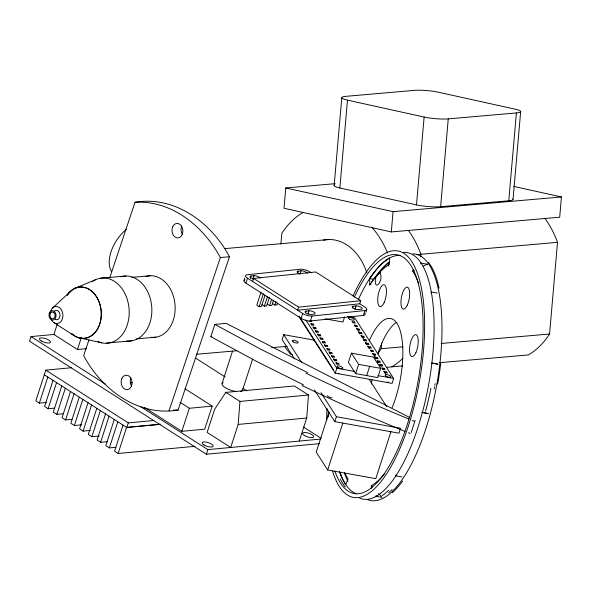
<?xml version="1.0" encoding="UTF-8"?>
<svg xmlns="http://www.w3.org/2000/svg" width="591" height="591" viewBox="0 0 591 591"><rect width="100%" height="100%" fill="white"/><g stroke="black" fill="none" stroke-linecap="round" stroke-linejoin="round"><path stroke-width="0.89" d="M238.18 424.427L239.946 401.422L225.806 392.38L214.607 409.356L207.131 432.413L230.704 447.483L238.18 424.427L306.722 418.022L308.487 395.017L294.34 385.975L225.806 392.38M280.902 244.009L281.826 233.371A85.769 64.094 85 0 1 302.998 212.442M335.178 183.668L285.763 187.982L284.005 208.254L391.301 231.931L559.692 217.229L561.45 196.958L513.66 186.416M334.151 185.692L341.775 97.855M339.862 187.975L347.478 100.138A17.154 2.608 5 0 1 346.06 96.326L414.202 90.379A17.154 2.608 5 0 1 438.33 92.211L514.968 109.121A17.154 2.608 5 0 1 516.386 112.933L508.77 200.77L440.635 206.717A17.154 2.608 5 0 1 416.5 204.892L339.862 187.975A17.154 2.608 5 0 1 334.654 184.939M377.789 353.529A85.769 64.094 85 0 0 381.173 348.705L381.668 342.972M388.339 266.053L388.627 262.781M391.301 231.931L393.059 211.659L561.45 196.958M416.5 204.892L424.124 117.055L347.478 100.138M420.711 256.73L420.918 254.27A85.769 64.094 85 0 0 408.307 230.276M440.635 206.717L448.251 118.88L516.386 112.933M513.054 199.241L520.678 111.404M439.601 362.682L528.391 354.932A85.769 64.094 85 0 0 549.564 334.004L557.512 242.347A85.769 64.094 85 0 0 544.902 218.352M435.161 383.581L434.843 385.325M434.584 386.721L434.385 387.762M434.252 388.464L434.112 389.159M244.024 280.393L244.822 277.94M364.891 313.393A6.863 2.334 17.9 0 1 363.413 315.454L310.415 320.943A6.863 2.334 17.9 0 1 301.122 318.394L245.93 283.141L247.518 278.228A6.863 2.334 17.9 0 1 247.334 274.726L300.331 269.237A6.863 2.334 17.9 0 1 309.618 271.786L311.206 272.806M250.266 278.472L251.057 276.012L254.019 275.709A3.775 1.285 17.9 0 1 257.58 276.352A3.775 1.285 17.9 0 1 260.143 278.065M252.955 278.982L254.019 275.709M252.608 281.479L253.605 278.413L315.705 271.971L360.709 300.716L359.72 303.789L297.62 310.223L298.61 307.157L360.709 300.716M260.978 292.235L256.797 305.178L259.168 306.692L261.444 306.456L265.086 295.145M259.168 306.692L263.35 293.749M262.02 304.638L264.391 306.145L267.457 296.66M269.474 297.192L266.667 305.909L264.391 306.145M267.243 304.092L269.614 305.606L271.565 299.571M273.581 300.102L271.89 305.37L269.614 305.606M272.466 303.552L274.837 305.067L275.953 301.617M277.667 303.102L277.113 304.83L274.837 305.067M297.613 272.769L298.145 271.129L301.1 270.826A3.775 1.285 17.9 0 1 304.845 271.542A3.775 1.285 17.9 0 1 307.29 273.338M300.043 274.098L301.1 270.826M314.434 340.187L283.71 334.654L282.121 339.574L294.547 358.929M301.122 318.394L302.71 313.481L247.518 278.228M305.488 312.75L306.02 311.117L308.975 310.807A3.775 1.285 17.9 0 1 314.08 312.211A3.775 1.285 17.9 0 1 314.183 314.139L311.228 314.442A3.775 1.285 17.9 0 1 306.123 313.038A3.775 1.285 17.9 0 1 306.02 311.117M307.918 314.08L308.975 310.807M310.415 320.943L311.996 316.037L365.002 310.541A6.863 2.334 17.9 0 0 364.81 307.039L359.72 303.789M344.627 316.916L342.965 322.051L325.102 318.83M352.576 307.874L353.1 306.234L356.063 305.924A3.775 1.285 17.9 0 1 361.167 307.335A3.775 1.285 17.9 0 1 361.271 309.256L358.316 309.558A3.775 1.285 17.9 0 1 353.204 308.155A3.775 1.285 17.9 0 1 353.1 306.234M354.999 309.204L356.063 305.924M347.486 316.495L354.696 317.795L393.658 378.469L392.069 383.396L335.237 373.157L336.826 368.237L305.761 319.849M329.128 412.186L316.207 452.145L327.665 469.985L375.78 478.651L390.939 431.74M363.413 315.454L365.002 310.541M351.409 353.137L348.424 362.372L355.634 373.608L377.738 377.59L380.722 368.356L373.505 357.119L351.409 353.137L358.619 364.374L380.722 368.356M365.925 312.24L366.716 309.787M336.397 416.707L400.55 428.261L398.962 433.188L334.801 421.634L336.397 416.707L320.987 392.712M355.634 373.608L358.619 364.374M327.665 469.985L342.824 423.075M366.686 375.603L369.671 366.368M86.604 348.668L77.465 349.525L53.892 334.454L31.042 336.589L29.55 341.199L206.362 454.235L319.679 443.642M53.892 334.454L57.216 324.2M71.371 367.742L45.78 370.136L35.815 400.883L39.353 403.143L46.659 402.464M39.353 403.143L47.827 377.014M53.042 380.345L44.569 406.482L48.1 408.743L54.498 408.145M48.1 408.743L56.573 382.606M61.789 385.938L53.316 412.075L56.854 414.335L63.252 413.737M77.465 349.525L81.344 337.564M56.854 414.335L65.328 388.198M70.543 391.53L62.07 417.667L65.601 419.928L71.999 419.329M65.601 419.928L74.074 393.791M79.29 397.13L70.817 423.259L74.355 425.52L81.661 424.84M74.355 425.52L82.829 399.39M88.044 402.722L79.571 428.859L83.102 431.12L90.416 430.433M83.102 431.12L91.575 404.983M96.791 408.315L88.318 434.451L91.856 436.712L99.162 436.025M91.856 436.712L100.33 410.575M105.545 413.907L97.072 440.044L100.603 442.304L107.001 441.706M100.603 442.304L109.076 416.167M114.292 419.499L105.819 445.636L109.357 447.897L115.755 447.298M109.357 447.897L117.831 421.76M123.046 425.099L114.573 451.228L118.111 453.489L194.867 446.316M118.111 453.489L126.585 427.359L160.39 424.198M44.288 374.753L126.799 427.5L128.299 422.883L153.882 420.497M303.523 384.889L257.484 361.884L210.847 336.693L214.829 324.393L226.205 323.366L409.245 417.305M181.858 431.319L189.334 408.263L212.176 406.128L204.7 429.184L181.858 431.319L144.581 407.495M222.113 383.271L232.536 351.12M206.362 454.235L207.862 449.618L320.263 439.113M242.421 390.481L252.556 359.202M299.245 441.078L306.722 418.022M411.159 432.627L415.141 420.327M88.931 339.891L83.678 355.568C101.453 389.558 138.205 416.884 178.098 410.051L229.456 256.753C211.644 222.8 174.914 195.481 135.029 202.27L109.941 277.179M169.011 410.848L220.369 257.543C203.614 226.538 172.003 200.157 135.029 202.27M418.657 283.547A129.082 45.766 -79.8 0 0 412.717 271.121L413.427 269.422M420.814 263.918L421.147 263.113L427.293 264.214L427.648 264.753M345.838 484.59L348.033 478.88A129.082 45.766 -79.8 0 1 344.494 472.445M430.979 292.87L431.312 292.065L437.281 293.04M371.17 283.894L369.73 284.958L369.671 278.767L371.791 275.82M392.136 489.496L388.679 492.768M52.525 308.022L70.898 291.09M412.71 271.151L414.328 270.382M423.245 266.142L427.293 264.214M74.931 288.253L95.727 279.654M130.456 382.85L132.244 382.68M239.946 401.422L308.487 395.017M126.799 427.5L160.612 424.338M210.847 336.693L211.556 336.626M224.255 248.663L328.899 239.525M220.369 257.543L229.456 256.753M100.647 278.206L125.831 276.004M131.749 277.371L150.491 275.738M416.943 254.618L557.512 242.347M136.602 338.865L155.898 337.173M106.35 343.061L131.534 340.859M196.633 354.26L236.932 350.744M271.727 347.7L287.3 346.341M381.173 348.705L403.032 346.799M441.145 343.467L549.564 334.004M386.499 367.321L402.892 365.888M173.244 410.014L178.098 410.051M369.833 278.649L373.645 279.336M309.204 321.149L311.73 321.607L311.014 320.485M336.826 368.237L354.194 371.362M378.033 375.654L393.658 378.469M401.991 476.974L395.844 475.866L395.837 474.965M432.848 363.155L438.034 364.211L431.541 363.014M422.004 412.304L428.335 413.597L422.004 412.429M285.763 187.982L393.059 211.659M292.427 354.718L290.691 354.334A85.769 64.094 85 0 1 284.5 346.186M79.726 337.941L101.829 342.832M307.512 372.589L261.473 349.591L214.829 324.393M253.605 278.413L298.61 307.157M195.651 358.116L225.127 376.962M242.967 388.368L246.846 390.843M303.471 427.042L321.312 438.448M184.998 388.752L212.176 406.128M180.011 402.301L189.334 408.263M31.042 336.589L105.494 384.18M140.392 406.49L207.862 449.618M45.78 370.136L128.299 422.883M53.907 322.671L74.281 335.74M384.896 473.435A129.082 45.766 -79.8 0 1 371.311 485.713L372.515 486.984M378.521 493.5L382.126 497.408L376.142 496.329L376.135 495.428M421.147 263.113L421.494 263.645M354.585 325.02L355.575 326.557M356.558 328.094L358.043 330.399M359.025 331.935L360.015 333.472M361.493 335.777L364.448 340.386M365.932 342.691L366.915 344.228M367.905 345.765L369.382 348.062M370.86 350.367L371.85 351.904M372.832 353.44L376.282 358.818M377.767 361.123L378.75 362.66M379.74 364.196L381.217 366.501M382.207 368.038L383.19 369.574M384.18 371.104L385.657 373.409M358.405 331.64L359.897 333.967M360.894 335.518L361.891 337.069M363.384 339.397L364.381 340.948M365.378 342.499L366.368 344.051M367.868 346.378L369.36 348.705M374.339 356.462L375.832 358.789M377.324 361.116L378.321 362.667M383.803 371.192L385.295 373.519M369.242 379.488L386.632 406.586M311.073 323.802L312.063 325.353M313.06 326.904L314.56 329.231M315.55 330.783L316.547 332.334M317.544 333.885L319.037 336.213M320.034 337.764L321.031 339.315M322.523 341.642L323.521 343.194M324.518 344.745L325.508 346.296M327.008 348.624L327.998 350.175M328.995 351.726L330.495 354.053M331.485 355.597L332.482 357.149M333.479 358.7L334.971 361.027M335.969 362.579L336.966 364.13M299.068 316.155L333.427 369.671M298.743 316.325L335.237 373.157M283.71 334.654L301.602 362.519M314.427 389.89L334.801 421.634M341.28 475.777L339.921 472.239M389.373 258.156L389.432 264.347A129.281 45.832 -79.8 0 0 379.821 272.133C384.564 280.784 372.987 293.808 375.736 276.758A130.633 46.312 -79.8 0 0 369.73 284.965M371.311 485.684L371.34 488.395M412.969 253.805A125.226 44.399 -79.8 0 1 436.49 386.27A125.226 44.399 -79.8 0 1 367.868 499.713M371.429 384.047A57.467 20.375 -79.8 0 1 371.946 379.939M377.937 353.64A57.467 20.375 -79.8 0 1 396.465 322.398M369.212 340.926A57.467 20.375 -79.8 0 1 399.715 329.202A57.467 20.375 -79.8 0 1 392.143 407.642M376.918 275.709A8.702 0.894 -41.6 0 1 375.802 276.751M345.713 484.45A129.082 45.766 -79.8 0 1 339.773 472.032M388.619 490.323A125.1 45.995 -81.1 0 1 382.178 495.613M403.461 252.409A125.226 44.399 -79.8 0 1 428.918 383.086A125.226 44.399 -79.8 0 1 359.675 498.169M402.582 481.089A125.144 48.469 -82.8 0 1 392.269 492.702M430.876 388.265A125.137 45.049 -79.6 0 1 425.594 411.107M440.664 363.598A125.122 51.447 -79.3 0 1 437.658 383.965M428.475 262.434A125.159 46.948 -76.6 0 1 439.017 288.149M369.663 278.745A129.082 45.766 -79.8 0 1 389.373 258.127M356.343 493.721A121.303 43.003 -79.8 0 1 339.544 471.744M358.316 299.681A121.303 43.003 -79.8 0 1 400.233 255.43M371.902 281.826A121.052 37.802 -74.5 0 1 388.812 262.234M379.873 272.089A6.183 0.51 -40.6 0 1 380.035 272.03M380.235 271.882A6.567 0.576 -41.8 0 1 376.799 275.761M353.041 296.002A125.226 44.399 -79.8 0 1 418.982 278.065A125.226 44.399 -79.8 0 1 398.77 451.132A125.226 44.399 -79.8 0 1 332.578 471.219M326.638 420.74A125.226 44.399 -79.8 0 1 327.008 408.411M354.327 297.184A121.303 43.003 -79.8 0 1 417.534 280.784A121.303 43.003 -79.8 0 1 398.947 446.678A121.303 43.003 -79.8 0 1 334.846 471.012M328.197 417.143A121.303 43.003 -79.8 0 1 328.367 411.026M345.27 486.984A120.963 40.122 -82.6 0 1 340.313 478.983M347.973 481.31A121.303 43.003 -79.8 0 1 344.42 473.007M375.684 277.556A121.303 43.003 -79.8 0 1 389.432 262.131M67.3 295.249A25.731 19.23 85 0 1 93.762 293.202A25.731 19.23 85 0 1 97.914 328.456A25.731 19.23 85 0 1 71.843 333.863M50.301 312.299A8.577 6.412 85 0 1 59.765 307.874A8.577 6.412 85 0 1 60.999 321.43A8.577 6.412 85 0 1 50.9 318.837M54.557 310.955A4.721 3.524 85 0 1 60.001 314.648A4.721 3.524 85 0 1 55.377 319.406M53.256 312.912A4.721 3.524 85 0 1 53.397 312.543M372.308 227.734A85.769 64.094 85 0 1 387.541 252.955M402.833 358.39A85.769 64.094 85 0 1 391.796 366.856M448.251 118.88A17.154 2.608 5 0 1 424.124 117.055M512.862 198.96A17.154 2.608 5 0 1 508.77 200.77M331.943 397.824A3.088 1.027 17.9 0 1 328.951 397.004A3.088 1.027 17.9 0 1 327.429 395.63M388.479 382.207A3.088 1.027 17.9 0 1 387.009 382.067M338.887 373.401A3.088 1.027 17.9 0 1 338.333 373.261M311.996 316.037A6.863 2.334 17.9 0 1 302.71 313.481M245.93 283.141A6.863 2.334 17.9 0 1 244.992 279.779M253.738 279.041A3.775 1.285 17.9 0 1 250.355 277.282A3.775 1.285 17.9 0 1 251.057 276.012M300.08 273.921A3.775 1.285 17.9 0 1 297.31 272.229A3.775 1.285 17.9 0 1 298.145 271.129M242.532 389.351A10.808 3.62 18 0 1 240.308 391.545M236.518 391.538A10.808 3.62 18 0 1 224.713 387.319A10.808 3.62 18 0 1 223.147 382.503M120.904 276.787A32.594 24.357 85 0 1 151.702 306.352A32.594 24.357 85 0 1 126.622 340.963M92.639 281.397A32.719 24.445 85 0 1 129.045 308.48A32.719 24.445 85 0 1 97.921 341.517M67.189 295.138A25.731 19.23 85 0 1 93.637 292.973A25.731 19.23 85 0 1 97.877 328.219A25.731 19.23 85 0 1 71.829 333.738M323.44 240.16A51.461 38.459 85 0 1 366.841 272.902M111.492 271.454A29.676 17.043 -57.1 0 1 126.371 229.374M182.287 234.176A7.291 5.445 85 0 1 181.74 226.065M131.446 385.945A7.291 5.445 85 0 1 130.892 377.834M145.829 276.477A30.88 23.071 85 0 1 175.002 304.483A30.88 23.071 85 0 1 151.237 337.276M410.102 433.469A748.346 253.798 17.9 0 1 408.403 432.775M405.02 431.386A748.346 253.798 17.9 0 1 302.016 385.502M414.092 421.169A748.346 253.798 17.9 0 1 412.392 420.474M409.009 419.085A748.346 253.798 17.9 0 1 305.998 373.202M354.548 322.014L352.022 321.563L352.746 322.686L355.265 323.137L354.548 322.014M356.838 325.582L354.312 325.124L355.036 326.254L357.562 326.705L356.838 325.582M359.129 329.15L356.602 328.692L357.326 329.822L359.853 330.273L359.129 329.15M313.304 324.053L310.777 323.595L311.501 324.718L314.02 325.176L313.304 324.053M361.419 332.718L358.892 332.26L359.616 333.383L362.143 333.841L361.419 332.718M315.594 327.621L313.067 327.163L313.791 328.286L316.318 328.744L315.594 327.621M363.709 336.286L361.182 335.828L361.906 336.951L364.433 337.409L363.709 336.286M317.884 331.189L315.358 330.731L316.082 331.854L318.608 332.312L317.884 331.189M365.999 339.855L363.472 339.397L364.196 340.519L366.723 340.977L365.999 339.855M320.174 334.757L317.648 334.299L318.372 335.422L320.898 335.88L320.174 334.757M368.289 343.423L365.763 342.965L366.486 344.088L369.013 344.546L368.289 343.423M322.464 338.325L319.938 337.867L320.662 338.99L323.188 339.448L322.464 338.325M370.579 346.991L368.053 346.533L368.777 347.656L371.303 348.114L370.579 346.991M324.755 341.886L322.228 341.435L322.952 342.558L325.478 343.016L324.755 341.886M372.869 350.559L370.343 350.101L371.067 351.224L373.593 351.682L372.869 350.559M327.045 345.454L324.518 345.004L325.242 346.127L327.769 346.585L327.045 345.454M375.159 354.12L372.64 353.669L373.357 354.792L375.883 355.25L375.159 354.12M329.335 349.022L326.808 348.572L327.532 349.695L330.059 350.145L329.335 349.022M377.45 357.688L374.93 357.237L375.647 358.36L378.174 358.811L377.45 357.688M331.625 352.591L329.098 352.14L329.822 353.263L332.349 353.714L331.625 352.591M379.747 361.256L377.221 360.805L377.937 361.928L380.464 362.379L379.747 361.256M333.915 356.159L331.396 355.708L332.112 356.831L334.639 357.282L333.915 356.159M382.037 364.824L379.511 364.374L380.227 365.497L382.754 365.947L382.037 364.824M336.205 359.727L333.686 359.276L334.403 360.399L336.929 360.85L336.205 359.727M384.327 368.392L381.801 367.942L382.517 369.065L385.044 369.515L384.327 368.392M338.503 363.295L335.976 362.837L336.693 363.967L339.219 364.418L338.503 363.295M386.617 371.961L384.091 371.503L384.815 372.633L387.334 373.084L386.617 371.961M384.143 302.577A11.148 3.952 -79.8 0 0 384.401 284.832A11.148 3.952 -79.8 0 0 377.73 299.696A11.148 3.952 -79.8 0 0 384.143 302.577M415.946 352.495A11.148 3.952 -79.8 0 0 416.204 334.75A11.148 3.952 -79.8 0 0 409.533 349.621A11.148 3.952 -79.8 0 0 415.946 352.495M407.347 305.022A11.148 3.952 -79.8 0 0 407.605 287.278A11.148 3.952 -79.8 0 0 400.934 302.141A11.148 3.952 -79.8 0 0 407.347 305.022M49.349 313.067A4.721 3.524 85 0 0 52.754 320.071A4.721 3.524 85 0 0 55.458 312.949A4.721 3.524 85 0 0 49.349 313.067M50.213 313.695A3.428 2.563 85 0 0 52.688 318.785A3.428 2.563 85 0 0 54.66 313.607A3.428 2.563 85 0 0 50.213 313.695M293.254 341.945A3.088 1.027 17.9 0 0 298.108 342.728A3.088 1.027 17.9 0 0 294.266 340.401A3.088 1.027 17.9 0 0 293.254 341.945M349.444 319.096A3.088 1.027 17.9 0 0 354.29 319.879A3.088 1.027 17.9 0 0 350.456 317.559A3.088 1.027 17.9 0 0 349.444 319.096M386.093 376.179A3.088 1.027 17.9 0 0 390.939 376.962A3.088 1.027 17.9 0 0 387.105 374.642A3.088 1.027 17.9 0 0 386.093 376.179M337.971 367.513A3.088 1.027 17.9 0 0 342.824 368.296A3.088 1.027 17.9 0 0 338.983 365.977A3.088 1.027 17.9 0 0 337.971 367.513M203.984 444.964A5.836 1.958 18 0 0 213.122 446.404A5.836 1.958 18 0 0 205.816 442.009A5.836 1.958 18 0 0 203.984 444.964M304.505 435.567A5.836 1.958 18 0 0 313.644 437.008A5.836 1.958 18 0 0 306.337 432.612A5.836 1.958 18 0 0 304.505 435.567M41.318 340.97A5.836 1.958 18 0 0 50.449 342.418A5.836 1.958 18 0 0 43.15 338.015A5.836 1.958 18 0 0 41.318 340.97M172.542 227.129A7.291 5.445 85 0 0 177.81 237.951A7.291 5.445 85 0 0 181.984 226.944A7.291 5.445 85 0 0 172.542 227.129M121.694 378.897A7.291 5.445 85 0 0 126.962 389.72A7.291 5.445 85 0 0 131.143 378.705A7.291 5.445 85 0 0 121.694 378.897"/></g></svg>
